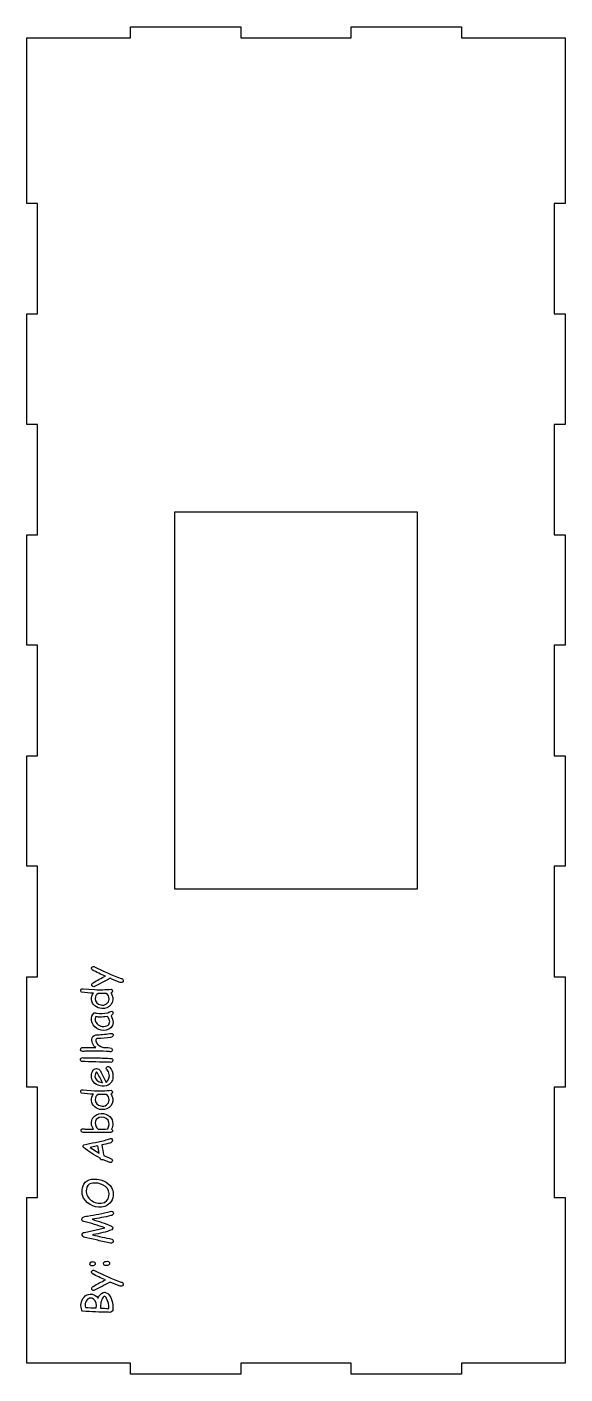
# Model space of a CAD drawing. Extents: x -238 to -138, y -43 to 207.
import ezdxf

# ---------------------------------------------------------------- set-up
doc = ezdxf.new("R2010")
doc.units = 0
doc.layers.add('Default_Layer', color=18, linetype='CONTINUOUS')

msp = doc.modelspace()

# ---------------------------------------------------------------- linework, layer by layer
at = {"layer": 'Default_Layer'}
for points in [[(-237.72, 204.75), (-218.47, 204.75), (-218.47, 206.75), (-197.97, 206.75), (-197.97, 204.75), (-177.47, 204.75), (-177.47, 206.75), (-156.97, 206.75), (-156.97, 204.75), (-137.72, 204.75), (-137.72, 194.5), (-137.72, 174), (-139.72, 174), (-139.72, 153.5), (-137.72, 153.5), (-137.72, 133), (-139.72, 133), (-139.72, 112.5), (-137.72, 112.5), (-137.72, 92), (-139.72, 92), (-139.72, 71.5), (-137.72, 71.5), (-137.72, 51), (-139.72, 51), (-139.72, 30.5), (-137.72, 30.5), (-137.72, 10), (-139.72, 10), (-139.72, -10.5), (-137.72, -10.5), (-137.72, -41.25), (-156.97, -41.25), (-156.97, -43.25), (-177.47, -43.25), (-177.47, -41.25), (-197.97, -41.25), (-197.97, -43.25), (-218.47, -43.25), (-218.47, -41.25), (-237.72, -41.25), (-237.72, -31), (-237.72, -10.5), (-235.72, -10.5), (-235.72, 10), (-237.72, 10), (-237.72, 30.5), (-235.72, 30.5), (-235.72, 51), (-237.72, 51), (-237.72, 71.5), (-235.72, 71.5), (-235.72, 92), (-237.72, 92), (-237.72, 112.5), (-235.72, 112.5), (-235.72, 133), (-237.72, 133), (-237.72, 153.5), (-235.72, 153.5), (-235.72, 174), (-237.72, 174), (-237.72, 204.75)], [(-165.22, 46.75), (-210.22, 46.75), (-210.22, 116.75), (-165.22, 116.75), (-165.22, 46.75)], [(-225.98, -1.2), (-224.29, -2.25), (-224.57, -0.9), (-225.98, -1.2)]]:
    msp.add_lwpolyline(points, close=True, dxfattribs=at)
for points in [[(-225.17, 32.34, 0.022518), (-220.23, 30.17, -0.265436), (-219.81, 29.87, -0.667681), (-220.38, 29.45, -0.025574), (-222.25, 30.2, -0.012797), (-225.29, 28.63, -0.3902), (-225.68, 28.96, -0.3902), (-225.39, 29.38, -0.035371), (-223.11, 30.59, -0.042512), (-225.59, 31.77, -0.37662), (-225.63, 32.24, -0.37662), (-225.17, 32.34)], [(-225.14, 28.1, 0.030248), (-222.06, 28.16, -0.361903), (-221.81, 27.82, -0.361903), (-222.1, 27.51, 0.10196), (-221.91, 27.12, -0.602299), (-223.81, 24.61, -0.388036), (-225.71, 26.28, -0.220123), (-225.34, 27.45, -0.035455), (-227.56, 27.61, -0.394815), (-227.69, 28.07, -0.394815), (-227.24, 28.23), (-225.14, 28.1)], [(-225.04, 26.47, 0.400465), (-223.99, 25.27, 0.488983), (-222.43, 26.38, 0.243248), (-222.98, 27.39, 0.02674), (-224.49, 27.37, 0.278001), (-225.04, 26.47)], [(-221.66, 23.74, -0.09099), (-222.09, 23.24, -0.142563), (-221.72, 21.97, -0.385747), (-223.02, 20.6, -0.43978), (-225.7, 22.38, -0.263299), (-225.21, 23.81, -0.137422), (-224.77, 23.75, 0.106916), (-222.71, 23.81, -0.048492), (-221.95, 24.07, -0.364967), (-221.66, 23.74)], [(-224.21, 22.98, 0.043286), (-224.95, 23.04, 0.342012), (-224.68, 21.76, 0.335573), (-222.64, 21.49, 0.414643), (-222.62, 22.92, 0.308214), (-222.82, 23.09, -0.018882), (-224.21, 22.98)], [(-221.67, 19.61, -0.387328), (-222.17, 19.23, -0.045698), (-224.56, 19.05, 0.468747), (-224.93, 18.59, 0.242388), (-223.98, 17.54, 0.174915), (-223.35, 17.37, -0.082643), (-222.01, 17.23, -0.400539), (-221.89, 16.74, -0.400539), (-222.38, 16.6, 0.020277), (-226.97, 16.66, -0.195204), (-227.65, 16.71, -0.332049), (-227.7, 17.17, -0.332049), (-227.28, 17.35, -0.02445), (-225.05, 17.35), (-224.88, 17.35, -0.327785), (-225.61, 19.17, -0.309238), (-224.64, 19.71, 0.018621), (-222, 19.98, -0.379239), (-221.67, 19.61)], [(-224.78, 15.42, -0.022278), (-221.95, 15.3, -0.393896), (-221.79, 14.81, -0.393896), (-222.26, 14.62, -0.002854), (-227.59, 14.76, -0.393412), (-227.75, 15.26, -0.393412), (-227.26, 15.45), (-224.78, 15.42)], [(-221.73, 12.09, -0.284865), (-222.65, 10.35, -0.309633), (-225.36, 10.96, -0.327523), (-225.38, 13.19, -0.555233), (-223.98, 12.85, -0.013335), (-223.01, 10.86, 0.31974), (-222.48, 12.61, 0.150904), (-222.96, 13.39, -0.362926), (-222.8, 13.8, -0.362926), (-222.36, 13.71, -0.193766), (-221.73, 12.09)], [(-225.07, 11.99, 0.344644), (-224.06, 10.91), (-223.68, 10.8, 0.043563), (-224.78, 12.87, 0.174545), (-225.07, 11.99)], [(-225.14, 9.34, 0.030248), (-222.06, 9.41, -0.361903), (-221.81, 9.06, -0.361903), (-222.1, 8.76, 0.10196), (-221.91, 8.37, -0.602299), (-223.81, 5.85, -0.388036), (-225.71, 7.53, -0.220123), (-225.34, 8.7, -0.035455), (-227.56, 8.86, -0.394815), (-227.69, 9.32, -0.394815), (-227.24, 9.48), (-225.14, 9.34)], [(-225.04, 7.71, 0.400465), (-223.99, 6.51, 0.488983), (-222.43, 7.63, 0.243248), (-222.98, 8.64, 0.02674), (-224.49, 8.61, 0.278001), (-225.04, 7.71)], [(-221.75, 3.22, -0.079127), (-221.97, 2.2, -0.369526), (-221.84, 1.78, -0.369526), (-222.25, 1.59, -0.013385), (-227.29, 1.6, -0.566122), (-227.59, 2.2, -0.12799), (-226.88, 2.23), (-225.32, 2.22, -0.322394), (-225.46, 4.3, -0.439216), (-222.31, 4.55, -0.195918), (-221.75, 3.22)], [(-225.06, 3.36, 0.184811), (-224.5, 2.22, 0.041927), (-222.71, 2.24, 0.261104), (-222.63, 3.87, 0.331453), (-224.29, 4.35, 0.324823), (-225.06, 3.36)], [(-221.79, 0.09, -0.251444), (-222.32, -0.38, -0.034747), (-223.81, -0.73, 0.034269), (-223.4, -2.69, -0.03991), (-221.94, -3.39, -0.393425), (-221.93, -3.89, -0.393425), (-222.42, -3.93), (-223.55, -3.46, -0.511812), (-224.13, -3.16, -0.040198), (-227.19, -1.2, -0.570254), (-227.11, -0.7, -0.025454), (-225, -0.25, 0.03184), (-222.74, 0.29, -0.138021), (-222.02, 0.44, -0.250467), (-221.79, 0.09)], [(-221.68, -9.78, -0.324074), (-223.26, -12.18, -0.328876), (-227.18, -10.58, -0.280658), (-226.91, -7.66, -0.189469), (-225.23, -7.06, -0.261034), (-221.97, -8.65, -0.120142), (-221.68, -9.78)], [(-226.7, -9.45, 0.264388), (-225.58, -11.11, 0.232147), (-223.33, -11.41, 0.617929), (-223.52, -8.21, 0.236658), (-226.15, -8.02, 0.243092), (-226.69, -9.26), (-226.7, -9.45)], [(-221.6, -13.39, -0.306939), (-222.11, -13.84, -0.020089), (-225.61, -14.53, -0.020264), (-222, -15.77, -0.578411), (-221.94, -16.48, -0.046455), (-225.33, -17.37), (-225.55, -17.41, 0.00791), (-221.95, -18.2, -0.404339), (-221.7, -18.67, -0.404339), (-222.16, -18.93, -0.050487), (-224.57, -18.41), (-226.89, -17.9, -0.232745), (-227.44, -17.48, -0.463296), (-227.01, -16.96), (-224.02, -16.3), (-223.26, -16.1, 0.023479), (-227.11, -14.94, -0.481903), (-227.47, -14.32, -0.183402), (-226.43, -13.93, 0.028726), (-222.25, -13.07, -0.53752), (-221.6, -13.39)], [(-225.4, -22.38, -0.410065), (-225.03, -22.76, -0.410065), (-225.4, -23.13, -0.484626), (-226.03, -22.83, -0.463959), (-225.5, -22.39), (-225.4, -22.38)], [(-222.73, -22.32, -0.410065), (-222.36, -22.69, -0.410065), (-222.73, -23.07, -0.214126), (-223.37, -23.02, -0.308123), (-223.42, -22.56, -0.308123), (-223.01, -22.34), (-222.73, -22.32)], [(-225.17, -24.02, 0.022518), (-220.23, -26.19, -0.265436), (-219.81, -26.49, -0.667681), (-220.38, -26.91, -0.025574), (-222.25, -26.17, -0.012797), (-225.29, -27.74, -0.3902), (-225.68, -27.41, -0.3902), (-225.39, -26.99, -0.035371), (-223.11, -25.77, -0.042512), (-225.59, -24.59, -0.37662), (-225.63, -24.12, -0.37662), (-225.17, -24.02)], [(-222.05, -29.23, -0.116784), (-221.76, -31.49, -0.300771), (-222.53, -31.78, -0.021885), (-227.37, -31.56, -0.280412), (-227.58, -31.13, -0.291692), (-226.87, -28.74, -0.411779), (-224.52, -29.11, 0.414214), (-224.5, -29.14, 0.414214), (-224.47, -29.12, -0.209494), (-223.57, -28.1, -0.30174), (-222.5, -28.51, -0.069863), (-222.05, -29.23)], [(-226.91, -30.34, 0.115796), (-226.86, -30.9, -0.01237), (-224.83, -30.98, 0.281645), (-225.34, -29.33, 0.481371), (-226.71, -29.69, 0.139342), (-226.91, -30.34)], [(-223.98, -29.92, 0.02531), (-224.06, -31.03, 0.009272), (-222.48, -31.05, 0.114827), (-222.9, -29.2, 0.201088), (-223.36, -28.78, 0.192566), (-223.87, -29.63), (-223.98, -29.92)]]:
    msp.add_lwpolyline(points, format="xyb", close=True, dxfattribs=at)

doc.saveas('drawing.dxf')
